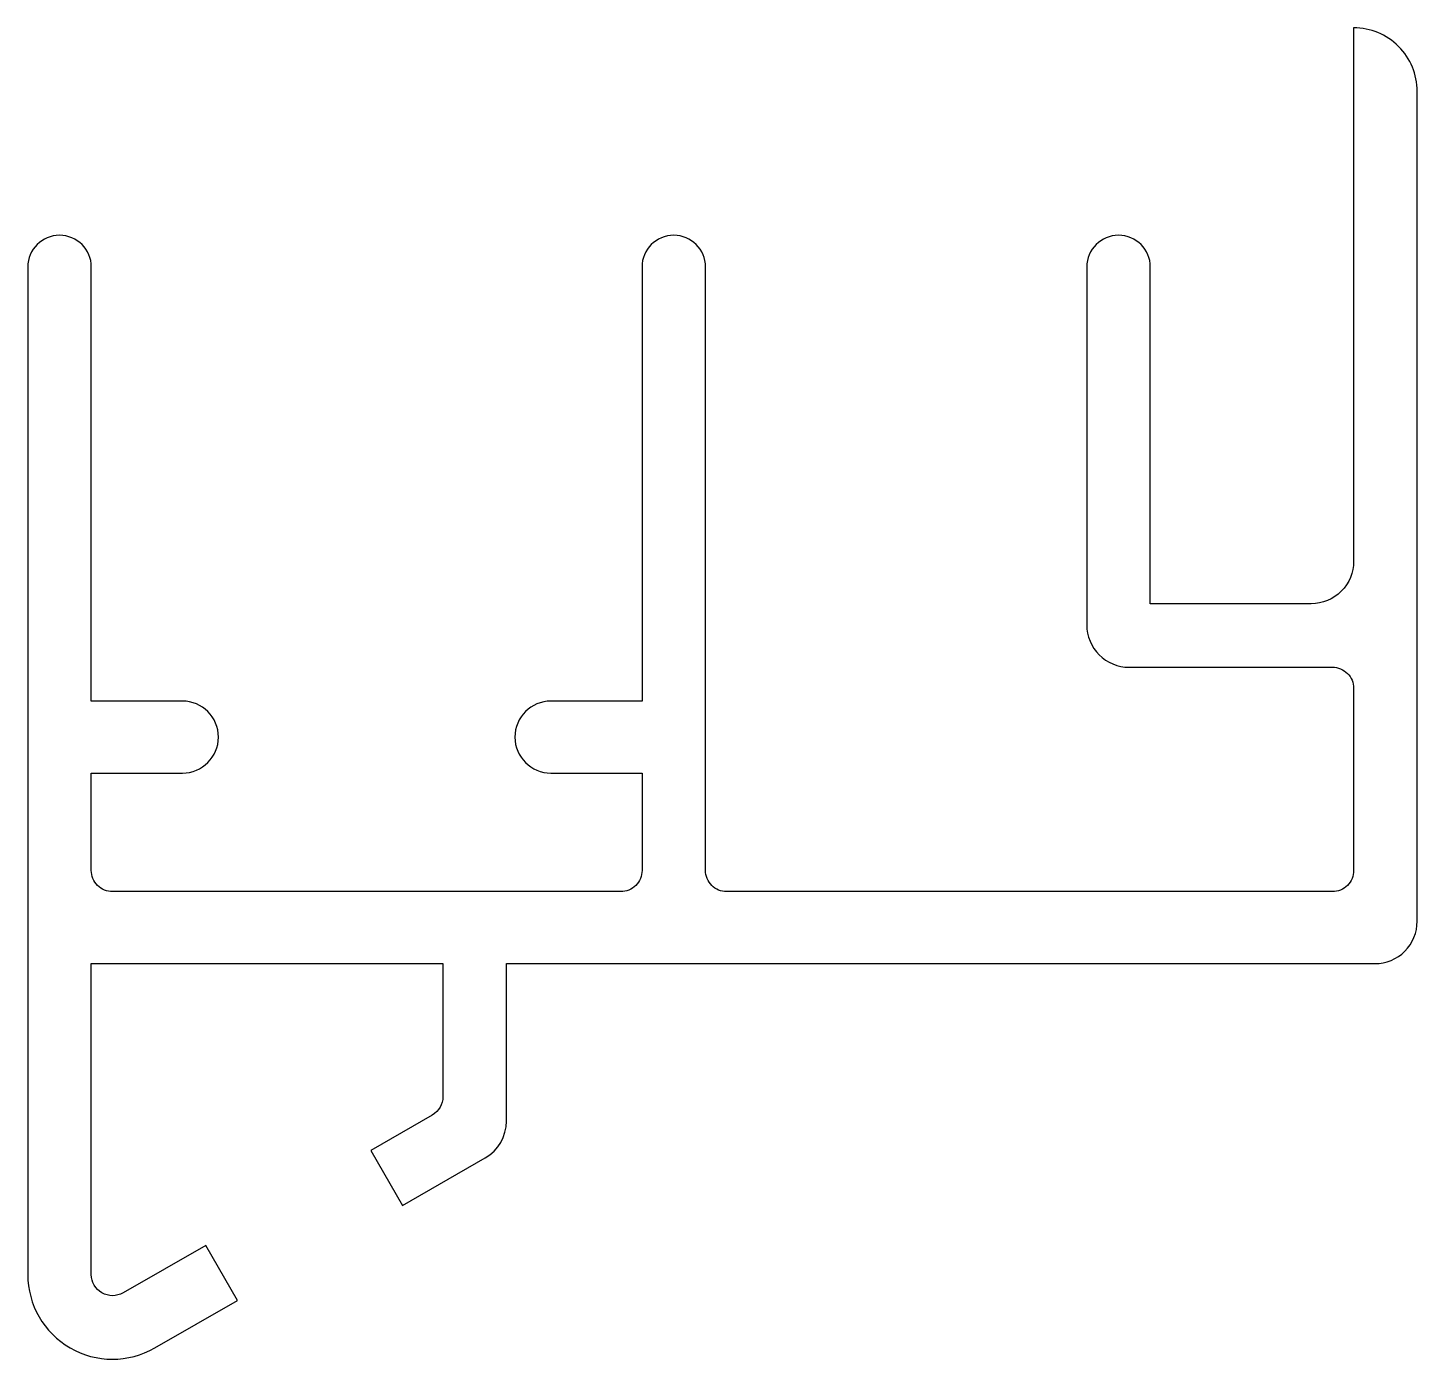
# Model space of a CAD drawing. Extents: x 348.2 to 381, y 246 to 277.4.
import ezdxf

# ---------------------------------------------------------------- set-up
doc = ezdxf.new("R2010")
doc.units = 0
doc.layers.add('ANA', color=220, linetype='CONTINUOUS')

msp = doc.modelspace()

# ---------------------------------------------------------------- linework, layer by layer
at = {"layer": 'ANA', "color": 0}
msp.add_lwpolyline([(362.68, 259.842), (362.68, 257.542, -0.414214), (362.18, 257.042), (350.18, 257.042, -0.414214), (349.68, 257.542), (349.68, 259.842), (351.83, 259.842, 1), (351.83, 261.542), (349.68, 261.542), (349.68, 271.792, 1), (348.18, 271.792), (348.18, 248, 0.576818), (351.177, 246.266), (353.128, 247.388), (352.38, 248.689), (350.43, 247.567, -0.576818), (349.68, 248), (349.68, 255.342), (357.98, 255.342), (357.98, 252.199, -0.268377), (357.73, 251.766), (356.281, 250.932), (357.028, 249.632), (358.979, 250.754, 0.268377), (359.48, 251.621), (359.48, 255.342), (379.98, 255.342, 0.414214), (380.98, 256.342), (380.98, 275.942, 0.414214), (379.48, 277.442), (379.48, 264.842, -0.414214), (378.48, 263.842), (374.68, 263.842), (374.68, 271.792, 1), (373.18, 271.792), (373.18, 263.342, 0.414214), (374.18, 262.342), (378.98, 262.342, -0.414214), (379.48, 261.842), (379.48, 257.542, -0.414214), (378.98, 257.042), (364.68, 257.042, -0.414214), (364.18, 257.542), (364.18, 271.792, 1), (362.68, 271.792), (362.68, 261.542), (360.53, 261.542, 1), (360.53, 259.842)], format="xyb", close=True, dxfattribs=at)

doc.saveas('drawing.dxf')
